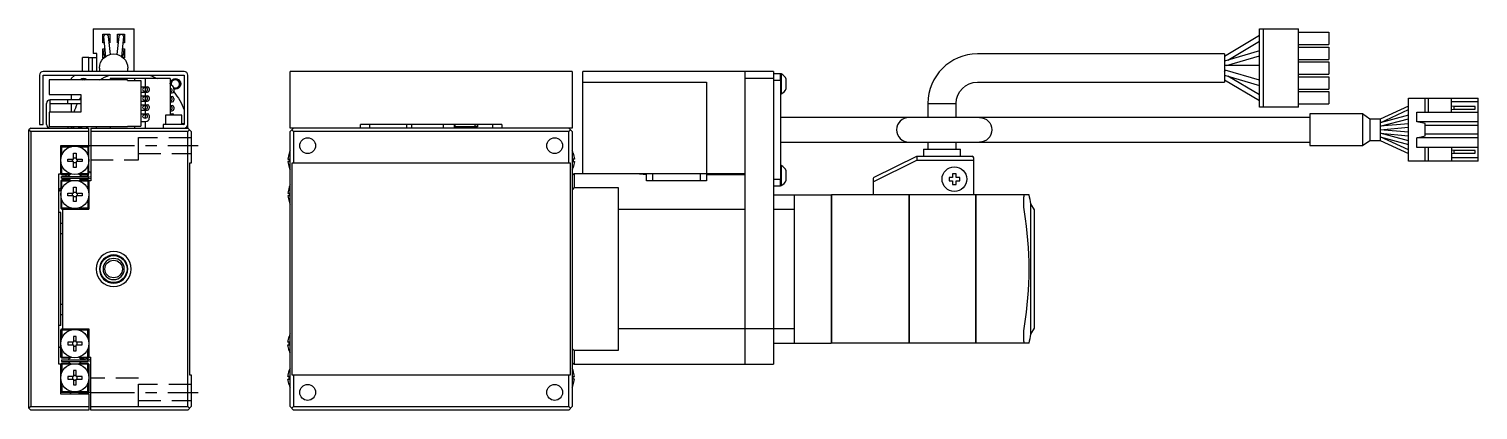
# Model space of a CAD drawing. Extents: x 0 to 854, y -8 to 260.
# Drawn here: x 443.1 to 853.7, y 84.4 to 192.5 of the extents above; entities that cross this region are included whole.
import ezdxf

# ---------------------------------------------------------------- set-up
doc = ezdxf.new("R2010")
doc.units = 0
doc.header["$LTSCALE"] = 0.5
doc.linetypes.add('CENTER', pattern=[50.8, 31.75, -6.35, 6.35, -6.35])
doc.linetypes.add('DASHED', pattern=[19.05, 12.7, -6.35])
for name, color, linetype in [('MSM_CENTER', 1, 'CENTER'), ('MSM_CONTINUOUS', 7, 'CONTINUOUS'), ('MSM_DASHED', 4, 'DASHED'), ('MSM_NARROW', 5, 'CONTINUOUS')]:
    doc.layers.add(name, color=color, linetype=linetype)

msp = doc.modelspace()

# ---------------------------------------------------------------- linework, layer by layer
at = {"layer": 'MSM_CENTER'}
for p, q in [((457.05, 159.4), (491.05, 159.4)), ((457.05, 89.4), (491.05, 89.4))]:
    msp.add_line(p, q, dxfattribs=at)
at = {"layer": 'MSM_CONTINUOUS'}
for p, q in [((461.25, 192.5), (461.25, 185.5)), ((461.25, 192.5), (472.85, 192.5)), ((463.95, 191.05), (465.95, 191.05)), ((463.95, 188.55), (463.95, 191.05)), ((464.21, 190.24), (464.77, 184.68)), ((466.12, 185.29), (465.6, 190.38)), ((465.95, 191.05), (465.95, 188.55)), ((468.51, 190.38), (467.99, 185.29)), ((468.15, 191.05), (470.15, 191.05)), ((468.15, 188.55), (468.15, 191.05)), ((469.34, 184.68), (469.9, 190.24)), ((470.15, 191.05), (470.15, 188.55)), ((472.85, 180.4), (472.85, 192.5)), ((791.84, 190.61), (781.84, 184.71)), ((782.83, 183.67), (791.84, 188.99)), ((791.84, 192.5), (802.84, 192.5)), ((791.84, 170.3), (791.84, 192.5)), ((792.84, 192.5), (792.84, 170.3)), ((802.84, 170.3), (802.84, 192.5)), ((802.84, 191.55), (811.44, 191.55)), ((811.44, 191.55), (811.44, 188.05)), ((462.25, 185.5), (461.25, 185.5)), ((462.25, 180.4), (462.25, 185.5)), ((464.38, 188.55), (463.95, 188.55)), ((463.95, 186.85), (464.55, 186.85)), ((463.95, 184.35), (463.95, 186.85)), ((464.21, 185.74), (464.47, 184.45)), ((465.95, 188.55), (465.79, 188.55)), ((468.32, 188.55), (468.15, 188.55)), ((469.56, 186.85), (470.15, 186.85)), ((469.64, 184.45), (469.9, 185.74)), ((470.15, 188.55), (469.73, 188.55)), ((470.15, 186.85), (470.15, 184.35)), ((781.84, 185.4), (711.84, 185.4)), ((791.84, 186.33), (781.84, 183.38)), ((781.84, 185.4), (781.84, 177.4)), ((782.44, 182.1), (791.84, 184.87)), ((802.84, 188.05), (811.44, 188.05)), ((802.84, 187.35), (811.44, 187.35)), ((811.44, 187.35), (811.44, 183.85)), ((458.25, 180.4), (458.25, 184.4)), ((460.05, 184.4), (458.25, 184.4)), ((460.05, 180.4), (460.05, 184.4)), ((460.05, 184.4), (462.25, 184.4)), ((461.05, 180.4), (461.05, 184.4)), ((463.05, 181.4), (463.05, 180.39)), ((464.35, 184.35), (463.95, 184.35)), ((470.15, 184.35), (469.76, 184.35)), ((471.05, 180.4), (471.05, 181.4)), ((791.84, 182.1), (781.84, 182.1)), ((781.84, 180.7), (781.97, 180.7)), ((791.84, 177.93), (782.03, 180.82)), ((802.84, 183.85), (811.44, 183.85)), ((802.84, 183.15), (811.44, 183.15)), ((811.44, 183.15), (811.44, 179.65)), ((446.05, 179.4), (446.05, 165.4)), ((487.05, 180.4), (447.05, 180.4)), ((447.05, 179.4), (487.05, 179.4)), ((447.05, 165.4), (447.05, 179.4)), ((470.95, 178.1), (448.75, 178.1)), ((448.75, 178.1), (448.75, 173.9)), ((456.05, 179.4), (455.05, 178.4)), ((455.05, 178.4), (455.05, 178.1)), ((466.05, 178.4), (466.05, 178.1)), ((483.05, 178.4), (466.05, 178.4)), ((470.95, 177.9), (470.95, 178.1)), ((470.95, 177.9), (474.75, 177.9)), ((473.05, 177.9), (473.05, 178.4)), ((474.75, 177.9), (474.75, 164.9)), ((476.05, 176.07), (476.05, 178.4)), ((483.05, 178.4), (483.05, 168)), ((487.05, 179.4), (487.05, 165.4)), ((488.05, 164.4), (488.05, 179.4)), ((517.04, 164.4), (517.04, 180.4)), ((597.04, 180.4), (517.04, 180.4)), ((597.04, 180.4), (597.04, 164.4)), ((600.04, 151.4), (600.04, 180.4)), ((654.04, 180.4), (600.04, 180.4)), ((600.04, 177.39), (635.04, 177.39)), ((635.04, 177.39), (635.04, 151.4)), ((646.04, 97.4), (646.04, 180.4)), ((654.04, 178.4), (646.04, 178.4)), ((654.04, 180.4), (654.04, 97.4)), ((654.04, 179.9), (656.04, 179.9)), ((656.04, 177.9), (654.04, 177.9)), ((656.04, 179.9), (656.04, 147.9)), ((656.04, 177.9), (656.04, 179.75)), ((656.29, 179.75), (656.04, 179.75)), ((656.29, 174.05), (656.29, 179.75)), ((657.69, 175.56), (657.69, 178.24)), ((711.84, 177.4), (781.84, 177.4)), ((781.84, 179.42), (791.84, 176.47)), ((781.84, 178.09), (791.84, 172.19)), ((791.84, 173.81), (782.83, 179.13)), ((802.84, 179.65), (811.44, 179.65)), ((802.84, 178.95), (811.44, 178.95)), ((811.44, 178.95), (811.44, 175.45)), ((448.75, 173.9), (457.75, 173.9)), ((455.05, 173.9), (455.05, 172.4)), ((457.75, 173.9), (457.75, 168.9)), ((474.75, 176.07), (476.65, 176.07)), ((474.75, 174.57), (476.65, 174.57)), ((474.75, 173.53), (476.65, 173.53)), ((476.05, 174.82), (476.05, 175.81)), ((476.05, 173.53), (476.05, 174.57)), ((476.05, 172.28), (476.05, 173.27)), ((477.15, 175.57), (477.15, 175.07)), ((477.15, 173.03), (477.15, 172.53)), ((483.05, 174.35), (483.65, 174.35)), ((483.05, 173.31), (483.65, 173.31)), ((484.15, 175.55), (484.15, 174.85)), ((484.15, 172.81), (484.15, 172.31)), ((656.04, 174.05), (656.29, 174.05)), ((802.84, 175.45), (811.44, 175.45)), ((802.84, 174.75), (811.44, 174.75)), ((811.44, 174.75), (811.44, 171.25)), ((834.04, 154.95), (834.04, 172.85)), ((834.04, 172.85), (853.74, 172.85)), ((838.74, 168.9), (838.74, 172.85)), ((839.74, 168.9), (839.74, 172.85)), ((846.24, 168.9), (846.24, 172.85)), ((853.74, 154.95), (853.74, 172.85)), ((448.05, 165.4), (448.05, 171.4)), ((448.75, 168.9), (448.75, 164.7)), ((457.75, 168.9), (448.75, 168.9)), ((457.75, 172.4), (449.05, 172.4)), ((449.05, 168.9), (449.05, 172.4)), ((449.05, 171.4), (457.75, 171.4)), ((454.05, 171.4), (454.05, 172.4)), ((455.05, 171.4), (455.05, 168.9)), ((474.75, 172.03), (476.65, 172.03)), ((474.75, 170.99), (476.65, 170.99)), ((474.75, 169.49), (476.65, 169.49)), ((474.75, 168.45), (476.65, 168.45)), ((476.05, 170.99), (476.05, 172.03)), ((476.05, 169.74), (476.05, 170.73)), ((476.05, 168.45), (476.05, 169.49)), ((477.15, 170.49), (477.15, 169.99)), ((483.05, 171.81), (483.65, 171.81)), ((483.05, 170.77), (483.65, 170.77)), ((483.05, 169.27), (483.65, 169.27)), ((483.05, 168.45), (483.65, 168.45)), ((484.15, 170.27), (484.15, 169.77)), ((697.84, 171.4), (705.84, 171.4)), ((697.84, 171.4), (697.84, 167.4)), ((705.84, 167.4), (705.84, 171.4)), ((802.84, 170.3), (791.84, 170.3)), ((802.84, 171.25), (811.44, 171.25)), ((806.04, 168.4), (806.04, 159.4)), ((821.04, 168.4), (806.04, 168.4)), ((821.04, 168.4), (821.04, 159.4)), ((823.04, 166.9), (821.04, 168.4)), ((834.04, 170.63), (826.04, 166.9)), ((826.04, 165.9), (834.04, 169.63)), ((836.39, 166.15), (836.39, 168.9)), ((836.39, 168.9), (853.74, 168.9)), ((846.24, 171.9), (853.74, 171.9)), ((846.93, 170.49), (846.24, 170.61)), ((846.24, 169.67), (846.93, 169.79)), ((846.93, 169.79), (846.93, 170.49)), ((852.93, 170.49), (846.93, 170.49)), ((846.93, 169.79), (852.93, 169.79)), ((852.93, 169.79), (852.93, 170.49)), ((443.55, 164.4), (443.05, 163.9)), ((443.55, 164.4), (460.05, 164.4)), ((446.05, 165.4), (447.05, 165.4)), ((470.95, 164.7), (448.75, 164.7)), ((454.05, 164.7), (454.05, 164.4)), ((455.05, 164.7), (455.05, 164.4)), ((456.92, 164.4), (457.44, 164.7)), ((457.67, 164.7), (458.19, 164.4)), ((460.05, 159.4), (460.05, 164.4)), ((460.55, 164.4), (460.55, 149.4)), ((460.55, 164.4), (488.05, 164.4)), ((462.05, 164.7), (462.05, 164.4)), ((466.05, 164.7), (466.05, 164.4)), ((470.95, 164.9), (474.75, 164.9)), ((470.95, 164.7), (470.95, 164.9)), ((473.05, 164.4), (473.05, 164.9)), ((474.75, 166.25), (476.15, 166.25)), ((476.05, 167.2), (476.05, 168.19)), ((476.05, 164.4), (476.05, 166.25)), ((477.15, 167.95), (477.15, 167.25)), ((481.05, 165.4), (481.05, 164.4)), ((487.05, 165.4), (481.05, 165.4)), ((486.4, 168), (481.7, 168)), ((481.7, 168), (481.7, 165.4)), ((483.51, 168), (483.05, 168.19)), ((486.4, 165.4), (486.4, 168)), ((488.05, 164.4), (489.05, 163.4)), ((597.04, 164.4), (517.04, 164.4)), ((518.04, 164.4), (517.04, 163.4)), ((577.04, 165.4), (537.04, 165.4)), ((537.04, 164.4), (537.04, 165.4)), ((539.54, 165.4), (539.54, 164.4)), ((550.04, 165.4), (550.04, 164.4)), ((551.54, 164.4), (551.54, 165.4)), ((560.54, 164.4), (560.54, 165.4)), ((563.54, 165.4), (563.54, 164.4)), ((570.14, 164.7), (563.54, 164.7)), ((563.84, 164.7), (563.84, 165.4)), ((564.04, 164.4), (564.04, 164.7)), ((569.44, 165.4), (569.44, 164.9)), ((569.44, 164.9), (570.14, 164.9)), ((570.14, 165.4), (570.14, 164.7)), ((574.54, 164.4), (574.54, 165.4)), ((577.04, 165.4), (577.04, 164.4)), ((597.04, 163.4), (596.04, 164.4)), ((806.04, 167.4), (656.04, 167.4)), ((823.04, 166.9), (823.04, 160.9)), ((826.04, 166.9), (823.04, 166.9)), ((834.04, 168.04), (826.04, 165.9)), ((826.04, 164.9), (834.04, 167.04)), ((826.04, 166.9), (826.04, 160.9)), ((834.04, 165.6), (826.04, 164.9)), ((826.04, 163.9), (834.04, 164.6)), ((838.74, 165.65), (836.39, 166.15)), ((853.74, 166.15), (836.39, 166.15)), ((838.74, 162.15), (838.74, 165.65)), ((853.74, 165.15), (838.74, 165.15)), ((443.05, 84.9), (443.05, 163.9)), ((443.05, 163.9), (443.55, 163.4)), ((443.55, 163.4), (443.55, 85.4)), ((460.05, 163.4), (443.55, 163.4)), ((488.05, 163.4), (460.55, 163.4)), ((488.55, 163.9), (488.05, 163.4)), ((488.05, 85.4), (488.05, 163.4)), ((489.05, 163.4), (489.05, 154.4)), ((517.04, 85.4), (517.04, 163.4)), ((517.54, 163.9), (518.04, 163.4)), ((518.04, 163.4), (518.04, 154.4)), ((596.04, 163.4), (518.04, 163.4)), ((596.04, 163.4), (596.54, 163.9)), ((596.04, 154.4), (596.04, 163.4)), ((597.04, 163.4), (597.04, 85.4)), ((656.04, 160.4), (806.04, 160.4)), ((697.84, 160.4), (697.84, 158.4)), ((705.84, 158.4), (705.84, 160.4)), ((821.04, 159.4), (823.04, 160.9)), ((823.04, 160.9), (826.04, 160.9)), ((834.04, 163.2), (826.04, 163.9)), ((834.04, 160.76), (826.04, 162.9)), ((826.04, 162.9), (834.04, 162.2)), ((834.04, 158.17), (826.04, 161.9)), ((826.04, 161.9), (834.04, 159.76)), ((826.04, 160.9), (834.04, 157.17)), ((836.39, 161.65), (838.74, 162.15)), ((853.74, 161.65), (836.39, 161.65)), ((836.39, 158.9), (836.39, 161.65)), ((853.74, 162.65), (838.74, 162.65)), ((452.35, 159.4), (452.05, 159.1)), ((452.05, 159.4), (460.05, 159.4)), ((452.05, 151.4), (452.05, 159.4)), ((452.35, 159.1), (452.2, 159.25)), ((452.35, 156.77), (452.35, 159.1)), ((452.35, 159.1), (454.97, 159.1)), ((455.69, 157.28), (456.41, 157.28)), ((455.69, 155.61), (455.69, 157.28)), ((456.41, 157.28), (456.41, 155.61)), ((457.14, 159.1), (459.75, 159.1)), ((459.75, 159.4), (460.05, 159.1)), ((459.9, 159.25), (459.75, 159.1)), ((459.75, 159.1), (459.75, 156.77)), ((460.05, 151.4), (460.05, 159.1)), ((516.76, 157.29), (516.77, 157.28)), ((597.31, 157.29), (597.3, 157.28)), ((682.61, 150.49), (694.64, 156.4)), ((694.64, 156.4), (694.64, 155.32)), ((694.64, 156.4), (710.34, 156.4)), ((696.59, 158.4), (707.09, 158.4)), ((696.59, 158.4), (696.59, 156.4)), ((707.09, 156.4), (707.09, 158.4)), ((806.04, 159.4), (821.04, 159.4)), ((853.74, 158.9), (836.39, 158.9)), ((838.74, 154.95), (838.74, 158.9)), ((839.74, 154.95), (839.74, 158.9)), ((846.24, 158.9), (846.24, 154.95)), ((846.93, 157.99), (846.24, 158.11)), ((846.24, 157.17), (846.93, 157.29)), ((846.93, 157.29), (846.93, 157.99)), ((852.93, 157.99), (846.93, 157.99)), ((846.93, 157.29), (852.93, 157.29)), ((852.93, 157.29), (852.93, 157.99)), ((452.35, 151.4), (452.35, 153.73)), ((454.02, 154.89), (454.02, 155.61)), ((454.02, 155.61), (455.69, 155.61)), ((455.69, 154.89), (454.02, 154.89)), ((455.37, 154.89), (455.37, 155.61)), ((455.69, 155.94), (456.41, 155.94)), ((455.69, 153.21), (455.69, 154.89)), ((456.41, 154.56), (455.69, 154.56)), ((456.41, 153.21), (455.69, 153.21)), ((456.41, 155.61), (458.09, 155.61)), ((456.41, 154.89), (456.41, 153.21)), ((458.09, 154.89), (456.41, 154.89)), ((456.74, 155.61), (456.74, 154.89)), ((458.09, 155.61), (458.09, 154.89)), ((459.75, 153.73), (459.75, 151.4)), ((489.05, 154.4), (488.55, 154.4)), ((488.55, 154.4), (488.55, 94.4)), ((516.45, 155.61), (516.77, 155.61)), ((516.77, 154.89), (516.45, 154.89)), ((516.77, 153.21), (516.76, 153.21)), ((516.77, 155.61), (516.77, 154.89)), ((596.54, 154.4), (517.54, 154.4)), ((517.54, 154.4), (517.54, 94.4)), ((596.54, 94.4), (596.54, 154.4)), ((597.62, 155.61), (597.3, 155.61)), ((597.3, 155.61), (597.3, 154.89)), ((597.3, 154.89), (597.62, 154.89)), ((597.3, 153.21), (597.31, 153.21)), ((656.29, 153.75), (656.04, 153.75)), ((656.29, 148.05), (656.29, 153.75)), ((657.69, 149.56), (657.69, 152.24)), ((682.34, 149.09), (694.64, 155.32)), ((694.64, 155.32), (710.84, 155.32)), ((710.84, 145.4), (710.84, 155.9)), ((853.74, 154.95), (834.04, 154.95)), ((853.74, 155.9), (846.24, 155.9)), ((451.55, 151.4), (452.05, 151.4)), ((451.55, 97.4), (451.55, 151.4)), ((452.05, 151.4), (452.2, 151.25)), ((452.35, 149.7), (452.05, 149.4)), ((452.05, 149.4), (452.05, 141.7)), ((452.2, 151.25), (452.35, 151.4)), ((452.35, 151.1), (452.2, 151.25)), ((452.35, 149.4), (452.2, 149.55)), ((452.25, 150.6), (459.85, 150.6)), ((452.25, 150.2), (452.25, 150.6)), ((452.25, 150.2), (459.85, 150.2)), ((454.85, 151.4), (452.35, 151.4)), ((452.35, 151.1), (454.55, 151.1)), ((454.55, 149.7), (452.35, 149.7)), ((452.35, 147.07), (452.35, 149.4)), ((452.35, 149.4), (454.85, 149.4)), ((453.55, 150.58), (453.55, 151.08)), ((453.55, 149.69), (453.55, 150.18)), ((454.94, 151.41), (454.13, 150.6)), ((454.13, 150.2), (454.94, 149.39)), ((454.2, 150.2), (455, 149.41)), ((454.87, 151.43), (454.55, 151.1)), ((454.55, 149.7), (454.87, 149.37)), ((457.91, 150.6), (457.11, 151.39)), ((457.98, 150.6), (457.17, 151.41)), ((457.17, 149.39), (457.98, 150.2)), ((457.56, 151.1), (457.24, 151.43)), ((457.24, 149.37), (457.56, 149.7)), ((459.75, 151.4), (457.26, 151.4)), ((457.26, 149.4), (459.75, 149.4)), ((457.56, 151.1), (459.75, 151.1)), ((459.75, 149.7), (457.56, 149.7)), ((459.75, 151.4), (459.9, 151.25)), ((459.9, 151.25), (459.75, 151.1)), ((459.75, 149.7), (460.05, 149.4)), ((459.9, 149.55), (459.75, 149.4)), ((459.75, 149.4), (459.75, 147.07)), ((459.85, 150.6), (459.85, 150.2)), ((459.9, 151.25), (460.05, 151.4)), ((460.05, 149.4), (460.05, 141.4)), ((460.55, 149.4), (460.05, 149.4)), ((597.54, 151.4), (597.04, 150.9)), ((597.54, 151.4), (597.54, 147.49)), ((646.04, 151.4), (597.54, 151.4)), ((616.04, 151.4), (618.04, 151.21)), ((618.04, 149.4), (618.04, 151.21)), ((635.04, 149.4), (618.04, 149.4)), ((619.84, 149.4), (619.84, 151.4)), ((633.24, 151.4), (633.24, 149.4)), ((635.04, 151.17), (635.04, 149.4)), ((635.04, 151.17), (646.04, 151.17)), ((654.04, 149.9), (656.04, 149.9)), ((656.04, 147.9), (654.04, 147.9)), ((656.04, 148.05), (656.04, 149.9)), ((656.04, 148.05), (656.29, 148.05)), ((682.34, 150.04), (682.34, 145.4)), ((704.84, 150.4), (703.84, 150.4)), ((703.84, 150.4), (703.84, 149.4)), ((703.84, 149.4), (704.84, 149.4)), ((705.84, 151.4), (704.84, 151.4)), ((704.84, 151.4), (704.84, 150.4)), ((704.84, 149.4), (704.84, 148.4)), ((704.84, 148.4), (705.84, 148.4)), ((705.84, 150.4), (705.84, 151.4)), ((706.84, 150.4), (705.84, 150.4)), ((705.84, 148.4), (705.84, 149.4)), ((705.84, 149.4), (706.84, 149.4)), ((706.84, 149.4), (706.84, 150.4)), ((452.05, 147.4), (451.55, 146.9)), ((452.35, 141.7), (452.35, 144.03)), ((454.02, 145.91), (455.69, 145.91)), ((454.02, 145.19), (454.02, 145.91)), ((455.69, 145.19), (454.02, 145.19)), ((455.37, 145.19), (455.37, 145.91)), ((455.69, 147.58), (456.41, 147.58)), ((455.69, 145.91), (455.69, 147.58)), ((455.69, 146.24), (456.41, 146.24)), ((455.69, 143.51), (455.69, 145.19)), ((456.41, 144.86), (455.69, 144.86)), ((456.41, 147.58), (456.41, 145.91)), ((456.41, 145.91), (458.09, 145.91)), ((458.09, 145.19), (456.41, 145.19)), ((456.41, 145.19), (456.41, 143.51)), ((456.74, 145.91), (456.74, 145.19)), ((458.09, 145.91), (458.09, 145.19)), ((459.75, 144.03), (459.75, 141.7)), ((516.45, 145.91), (516.77, 145.91)), ((516.77, 145.19), (516.45, 145.19)), ((516.76, 147.59), (516.77, 147.58)), ((516.77, 145.91), (516.77, 145.19)), ((597.54, 147.49), (597.04, 146.9)), ((597.54, 147.49), (610.04, 147.49)), ((610.04, 147.49), (610.04, 101.31)), ((654.04, 145.4), (670.44, 145.4)), ((660.04, 103.4), (660.04, 145.4)), ((670.44, 145.4), (670.44, 103.4)), ((670.49, 145.35), (670.44, 145.35)), ((711.34, 145.4), (670.49, 145.4)), ((670.49, 145.4), (670.49, 103.4)), ((692.44, 145.4), (692.44, 103.4)), ((692.49, 145.35), (692.44, 145.35)), ((692.49, 145.4), (692.49, 103.4)), ((711.34, 145.4), (711.34, 103.4)), ((711.39, 145.35), (711.34, 145.35)), ((711.39, 145.4), (711.39, 103.4)), ((726.53, 145.4), (711.39, 145.4)), ((725.04, 141.95), (725.04, 144.92)), ((452.05, 140.4), (451.55, 140.4)), ((452.05, 141.7), (452.35, 141.4)), ((452.05, 108.4), (452.05, 140.4)), ((452.2, 141.55), (452.35, 141.7)), ((454.97, 141.7), (452.35, 141.7)), ((452.35, 141.4), (460.05, 141.4)), ((452.55, 141.4), (452.55, 107.4)), ((456.41, 143.51), (455.69, 143.51)), ((459.75, 141.7), (457.14, 141.7)), ((459.75, 141.7), (459.9, 141.55)), ((460.05, 141.7), (459.75, 141.4)), ((516.77, 143.51), (516.76, 143.51)), ((610.04, 141.37), (646.04, 141.37)), ((654.04, 141.37), (660.04, 141.37)), ((725.17, 140.65), (725.04, 141.95)), ((727.04, 105.92), (727.04, 142.88)), ((728.04, 141.15), (727.04, 142.88)), ((728.04, 107.65), (728.04, 141.15)), ((452.05, 137.4), (452.55, 137.4)), ((452.55, 134.4), (452.05, 134.4)), ((452.05, 114.4), (452.55, 114.4)), ((452.55, 111.4), (452.05, 111.4)), ((452.05, 108.4), (451.55, 108.4)), ((452.05, 107.1), (452.35, 107.4)), ((452.05, 99.4), (452.05, 107.1)), ((452.2, 107.25), (452.35, 107.1)), ((452.35, 107.4), (460.05, 107.4)), ((452.35, 107.1), (452.35, 104.77)), ((454.97, 107.1), (452.35, 107.1)), ((459.75, 107.1), (457.14, 107.1)), ((460.05, 107.1), (459.75, 107.4)), ((459.75, 107.1), (459.9, 107.25)), ((459.75, 104.77), (459.75, 107.1)), ((460.05, 107.4), (460.05, 99.4)), ((660.04, 107.43), (610.04, 107.43)), ((725.04, 106.85), (725.17, 108.15)), ((725.04, 103.88), (725.04, 106.85)), ((727.04, 105.92), (728.04, 107.65)), ((455.69, 103.61), (454.02, 103.61)), ((454.02, 103.61), (454.02, 102.89)), ((454.02, 102.89), (455.69, 102.89)), ((455.37, 103.61), (455.37, 102.89)), ((456.41, 105.28), (455.69, 105.28)), ((455.69, 105.28), (455.69, 103.61)), ((456.41, 103.94), (455.69, 103.94)), ((455.69, 102.89), (455.69, 101.21)), ((456.41, 103.61), (456.41, 105.28)), ((458.09, 103.61), (456.41, 103.61)), ((456.41, 102.89), (458.09, 102.89)), ((456.41, 101.21), (456.41, 102.89)), ((456.74, 102.89), (456.74, 103.61)), ((458.09, 102.89), (458.09, 103.61)), ((516.77, 103.61), (516.45, 103.61)), ((516.45, 102.89), (516.77, 102.89)), ((516.77, 105.28), (516.76, 105.29)), ((516.77, 102.89), (516.77, 103.61)), ((654.04, 103.4), (670.44, 103.4)), ((670.49, 103.45), (670.44, 103.45)), ((692.44, 103.4), (670.49, 103.4)), ((692.49, 103.45), (692.44, 103.45)), ((711.34, 103.4), (692.49, 103.4)), ((711.39, 103.45), (711.34, 103.45)), ((726.53, 103.4), (711.39, 103.4)), ((452.35, 99.1), (452.05, 99.4)), ((452.35, 99.4), (452.2, 99.25)), ((452.25, 98.6), (459.85, 98.6)), ((452.25, 98.6), (452.25, 98.2)), ((452.35, 101.73), (452.35, 99.4)), ((452.35, 99.4), (454.85, 99.4)), ((454.55, 99.1), (452.35, 99.1)), ((454.94, 99.41), (454.13, 98.6)), ((454.2, 98.6), (455, 99.39)), ((454.55, 99.1), (454.87, 99.43)), ((455.69, 102.56), (456.41, 102.56)), ((455.69, 101.21), (456.41, 101.21)), ((457.98, 98.6), (457.17, 99.41)), ((457.24, 99.43), (457.56, 99.1)), ((457.26, 99.4), (459.75, 99.4)), ((459.75, 99.1), (457.56, 99.1)), ((459.75, 99.4), (459.75, 101.73)), ((459.9, 99.25), (459.75, 99.4)), ((459.75, 99.1), (460.05, 99.4)), ((459.85, 98.2), (459.85, 98.6)), ((460.05, 99.4), (460.55, 99.4)), ((460.55, 84.4), (460.55, 99.4)), ((516.76, 101.21), (516.77, 101.21)), ((597.04, 101.9), (597.54, 101.31)), ((597.54, 101.31), (597.54, 97.4)), ((610.04, 101.31), (597.54, 101.31)), ((452.05, 97.4), (451.55, 97.4)), ((452.05, 97.4), (452.2, 97.55)), ((452.05, 88.9), (452.05, 97.4)), ((452.35, 97.7), (452.2, 97.55)), ((452.2, 97.55), (452.35, 97.4)), ((452.25, 98.2), (459.85, 98.2)), ((452.35, 97.7), (454.55, 97.7)), ((454.85, 97.4), (452.35, 97.4)), ((452.35, 97.4), (452.35, 95.07)), ((454.13, 98.2), (454.94, 97.39)), ((454.87, 97.37), (454.55, 97.7)), ((456.41, 95.58), (455.69, 95.58)), ((455.69, 95.58), (455.69, 93.91)), ((456.41, 93.91), (456.41, 95.58)), ((457.91, 98.2), (457.11, 97.41)), ((457.17, 97.39), (457.98, 98.2)), ((457.56, 97.7), (457.24, 97.37)), ((459.75, 97.4), (457.26, 97.4)), ((457.56, 97.7), (459.75, 97.7)), ((459.9, 97.55), (459.75, 97.7)), ((459.75, 97.4), (459.9, 97.55)), ((459.75, 95.07), (459.75, 97.4)), ((459.9, 97.55), (460.05, 97.4)), ((460.05, 97.4), (460.05, 89.7)), ((516.77, 95.58), (516.76, 95.59)), ((597.04, 97.9), (597.54, 97.4)), ((597.3, 95.58), (597.31, 95.59)), ((597.54, 97.4), (654.04, 97.4)), ((452.35, 92.03), (452.35, 89.7)), ((454.02, 93.91), (454.02, 93.19)), ((455.69, 93.91), (454.02, 93.91)), ((454.02, 93.19), (455.69, 93.19)), ((455.37, 93.91), (455.37, 93.19)), ((456.41, 94.24), (455.69, 94.24)), ((455.69, 93.19), (455.69, 91.51)), ((455.69, 92.86), (456.41, 92.86)), ((455.69, 91.51), (456.41, 91.51)), ((458.09, 93.91), (456.41, 93.91)), ((456.41, 93.19), (458.09, 93.19)), ((456.41, 91.51), (456.41, 93.19)), ((456.74, 93.19), (456.74, 93.91)), ((458.09, 93.19), (458.09, 93.91)), ((459.75, 89.7), (459.75, 92.03)), ((488.55, 94.4), (489.05, 94.4)), ((489.05, 94.4), (489.05, 85.4)), ((516.77, 93.91), (516.45, 93.91)), ((516.45, 93.19), (516.77, 93.19)), ((516.76, 91.51), (516.77, 91.51)), ((516.77, 93.19), (516.77, 93.91)), ((517.54, 94.4), (596.54, 94.4)), ((518.04, 94.4), (518.04, 85.4)), ((596.04, 85.4), (596.04, 94.4)), ((597.3, 93.91), (597.62, 93.91)), ((597.3, 93.19), (597.3, 93.91)), ((597.62, 93.19), (597.3, 93.19)), ((597.31, 91.51), (597.3, 91.51)), ((452.35, 89.4), (452.05, 89.7)), ((460.05, 88.9), (452.05, 88.9)), ((452.35, 89.7), (452.2, 89.55)), ((452.35, 89.7), (454.97, 89.7)), ((459.75, 89.4), (452.35, 89.4)), ((455.05, 89.4), (454.55, 88.9)), ((457.55, 88.9), (457.05, 89.4)), ((457.14, 89.7), (459.75, 89.7)), ((459.9, 89.55), (459.75, 89.7)), ((459.75, 89.4), (459.9, 89.55)), ((460.05, 89.7), (459.9, 89.55)), ((460.05, 88.9), (460.05, 84.4)), ((443.55, 85.4), (443.05, 84.9)), ((443.05, 84.9), (443.55, 84.4)), ((443.55, 85.4), (460.05, 85.4)), ((460.05, 84.4), (443.55, 84.4)), ((460.55, 85.4), (488.05, 85.4)), ((488.05, 84.4), (460.55, 84.4)), ((488.05, 85.4), (488.55, 84.9)), ((489.05, 85.4), (488.05, 84.4)), ((517.04, 85.4), (518.04, 84.4)), ((518.04, 85.4), (517.54, 84.9)), ((518.04, 85.4), (596.04, 85.4)), ((596.04, 84.4), (518.04, 84.4)), ((596.54, 84.9), (596.04, 85.4)), ((596.04, 84.4), (597.04, 85.4))]:
    msp.add_line(p, q, dxfattribs=at)
for centre, radius in [((522.04, 159.4), 2.25), ((592.04, 159.4), 2.25), ((456.05, 155.25), 4), ((705.34, 149.9), 3.5), ((456.05, 145.55), 4), ((467.05, 124.4), 3.8), ((467.05, 124.4), 2.5), ((456.05, 103.25), 4), ((456.05, 93.55), 4), ((522.04, 89.4), 2.25), ((592.04, 89.4), 2.25)]:
    msp.add_circle(centre, radius, dxfattribs=at)
at = {"layer": 'MSM_CONTINUOUS', "extrusion": (0, 0, -1)}
for radius in [5, 4, 3]:
    msp.add_circle((-467.05, 124.4), radius, dxfattribs=at)
at = {"layer": 'MSM_CONTINUOUS'}
for centre, radius, start, end in [((464.91, 190.2), 0.708, 14.642, 176.9715), ((469.2, 190.2), 0.708, 3.0285, 165.358), ((464.88, 185.87), 0.678, 115.2346, 190.5239), ((469.23, 185.87), 0.678, 349.4761, 64.7654), ((711.84, 171.4), 14, 90, 180), ((784.16, 179.74), 2.39, 153.032, 166.6606), ((447.05, 179.4), 1, 90, 180), ((484.55, 176.9), 1.2, 249.1854, 198.7313), ((487.05, 179.4), 1, 0, 90), ((654.72, 176.9), 3.25, 24.3004, 61.2734), ((475.65, 175.32), 0.386, 133.9796, 226.0204), ((475.65, 172.78), 0.386, 133.9796, 226.0204), ((475.96, 174.96), 0.858, 47.8059, 132.1941), ((475.96, 175.68), 0.858, 227.8059, 312.1941), ((475.96, 172.42), 0.858, 47.8059, 132.1941), ((475.96, 173.14), 0.858, 227.8059, 312.1941), ((476.27, 175.32), 0.386, 313.9796, 46.0204), ((476.27, 172.78), 0.386, 313.9796, 46.0204), ((476.65, 175.57), 0.5, 0, 90), ((476.65, 175.07), 0.5, 270, 0), ((476.65, 173.03), 0.5, 0, 90), ((476.65, 172.53), 0.5, 270, 0), ((482.96, 174.75), 0.858, 47.8059, 83.6952), ((482.96, 175.47), 0.858, 276.3048, 312.1941), ((482.96, 172.21), 0.858, 47.8059, 83.6952), ((483.15, 175.55), 1, 0, 90), ((483.27, 175.11), 0.386, 313.9796, 46.0204), ((483.27, 172.57), 0.386, 313.9796, 46.0204), ((483.65, 174.85), 0.5, 270, 0), ((483.65, 172.81), 0.5, 0, 90), ((654.72, 176.9), 3.25, 298.7266, 335.6996), ((449.05, 171.4), 1, 90, 180), ((475.65, 170.24), 0.386, 133.9796, 226.0204), ((475.96, 169.88), 0.858, 47.8059, 132.1941), ((475.96, 170.6), 0.858, 227.8059, 312.1941), ((476.27, 170.24), 0.386, 313.9796, 46.0204), ((476.65, 170.49), 0.5, 0, 90), ((476.65, 169.99), 0.5, 270, 0), ((476.65, 167.95), 0.5, 0, 90), ((482.96, 172.93), 0.858, 276.3048, 312.1941), ((482.96, 169.67), 0.858, 47.8059, 83.6952), ((482.96, 170.39), 0.858, 276.3048, 312.1941), ((483.27, 170.03), 0.386, 313.9796, 46.0204), ((483.65, 172.31), 0.5, 270, 0), ((483.65, 170.27), 0.5, 0, 90), ((483.65, 169.77), 0.5, 270, 0), ((483.65, 167.95), 0.5, 5.7392, 90), ((449.05, 165.4), 1, 180, 270), ((475.65, 167.7), 0.386, 133.9796, 226.0204), ((475.96, 167.34), 0.858, 47.8059, 132.1941), ((475.96, 168.06), 0.858, 227.8059, 312.1941), ((476.15, 167.25), 1, 270, 0), ((476.27, 167.7), 0.386, 313.9796, 46.0204), ((487.05, 165.4), 1, 270, 0), ((692.44, 163.9), 3.5, 90, 270), ((522.94, 155.25), 6.49, 161.7222, 176.8202), ((522.94, 155.25), 6.5, 155.1884, 161.7103), ((591.14, 155.25), 6.5, 18.2897, 24.8116), ((710.33, 155.9), 0.501, 0.0806, 89.9198), ((522.94, 155.25), 6.49, 183.1798, 198.2778), ((522.94, 155.25), 6.5, 198.2897, 204.8116), ((591.14, 155.25), 6.5, 335.1884, 341.7103), ((654.72, 150.9), 3.25, 24.3004, 61.2734), ((458.55, 150.9), 1.2, 162.7545, 166.1826), ((458.55, 150.9), 1.2, 229.0995, 242.4346), ((467.05, 124.4), 26.5, 104.1986, 107.3084), ((458.55, 150.9), 1.2, 345.5225, 9.594), ((522.94, 145.55), 6.5, 155.1884, 161.7103), ((654.72, 150.9), 3.25, 298.7266, 335.6996), ((682.84, 150.04), 0.502, 116.3459, 179.8341), ((522.94, 145.55), 6.49, 161.7222, 176.8202), ((522.94, 145.55), 6.49, 183.1798, 198.2778), ((726.25, 144.98), 1.21, 162.6504, 182.6633), ((725.19, 145.31), 0.0938, 101.2705, 161.8871), ((628.76, 124.4), 100, 10.6514, 12.1224), ((522.94, 145.55), 6.5, 198.2897, 204.8116), ((628.76, 124.4), 97.77, 350.4338, 9.5662), ((522.94, 103.25), 6.5, 155.1884, 161.7103), ((726.25, 103.82), 1.21, 177.3367, 197.3496), ((725.19, 103.49), 0.0938, 198.1129, 258.7295), ((628.76, 124.4), 100, 347.8776, 349.3486), ((467.05, 124.4), 26.5, 252.6916, 255.8014), ((522.94, 103.25), 6.5, 198.2897, 204.8116), ((522.94, 93.55), 6.5, 155.1884, 161.7103), ((591.14, 93.55), 6.5, 18.2897, 24.8116), ((591.14, 93.55), 6.49, 3.1798, 18.2778), ((522.94, 93.55), 6.5, 198.2897, 204.8116), ((591.14, 93.55), 6.5, 335.1884, 341.7103), ((591.14, 93.55), 6.49, 341.7222, 356.8202)]:
    msp.add_arc(centre, radius, start, end, dxfattribs=at)
at = {"layer": 'MSM_CONTINUOUS', "extrusion": (0, 0, -1)}
for centre, radius, start, end in [((-467.05, 181.4), 4, 0, 180), ((-458.55, 176.9), 1.25, 73.7398, 106.2602), ((-471.55, 163.9), 16.5, 59.3847, 69.95), ((-471.55, 163.9), 16.5, 110.05, 118.5035), ((-484.55, 176.9), 1.23, 342.708, 270), ((-711.84, 171.4), 6, 0, 90), ((-471.55, 163.9), 16.5, 31.0076, 33.2419), ((-471.55, 163.9), 16.5, 139.4838, 159.95), ((-484.55, 176.9), 1.25, 270, 289.3753), ((-471.55, 163.9), 16.5, 17.6397, 27.0357), ((-471.55, 163.9), 16.5, 1.7365, 2.7791), ((-457.55, 163.9), 2.1, 13.7741, 22.3927), ((-457.55, 163.9), 1.9, 15.2575, 24.9011), ((-457.55, 163.9), 1.9, 155.0989, 164.7425), ((-457.55, 163.9), 2.1, 157.6073, 166.2259), ((-485.55, 163.9), 2.1, 113.8762, 134.4153), ((-485.55, 163.9), 1.9, 116.575, 127.8636), ((-485.55, 163.9), 1.9, 163.1127, 164.7425), ((-485.55, 163.9), 2.1, 162.2472, 166.2259), ((-471.55, 163.9), 16.5, 175.8079, 178.2635), ((-712.44, 163.9), 3.5, 90, 270), ((-591.14, 155.25), 6.49, 161.7222, 176.8202), ((-471.55, 163.9), 16.5, 311.8103, 314.1844), ((-591.14, 155.25), 6.49, 183.1798, 198.2778), ((-450.05, 152.4), 5, 209.5923, 212.6836), ((-458.55, 150.9), 1.25, 15.1946, 18.445), ((-467.05, 124.4), 27, 68.9953, 69.3383), ((-467.05, 124.4), 27, 69.6041, 72.8538), ((-458.55, 150.9), 1.25, 299.6506, 311.0647), ((-458.55, 150.9), 1.25, 169.4499, 193.8865), ((-467.05, 124.4), 27, 74.534, 76.0697), ((-467.05, 124.4), 27, 54.9652, 56.251), ((-522.94, 103.25), 6.49, 3.1798, 18.2778), ((-522.94, 103.25), 6.49, 341.7222, 356.8202), ((-467.05, 124.4), 27, 303.749, 305.0348), ((-467.05, 124.4), 27, 290.6617, 290.9855), ((-467.05, 124.4), 27, 287.1462, 290.4402), ((-467.05, 124.4), 27, 283.9303, 285.466), ((-522.94, 93.55), 6.49, 3.1798, 18.2778), ((-522.94, 93.55), 6.49, 341.7222, 356.8202)]:
    msp.add_arc(centre, radius, start, end, dxfattribs=at)
at = {"layer": 'MSM_DASHED'}
for p, q in [((474.05, 155.4), (474.05, 163.4)), ((489.05, 161.65), (474.05, 161.65)), ((474.05, 157.15), (489.05, 157.15)), ((460.55, 155.4), (474.05, 155.4)), ((474.05, 93.4), (460.55, 93.4)), ((474.05, 85.4), (474.05, 93.4)), ((489.05, 91.65), (474.05, 91.65)), ((474.05, 87.15), (489.05, 87.15))]:
    msp.add_line(p, q, dxfattribs=at)
at = {"layer": 'MSM_NARROW'}
msp.add_arc((458.55, 176.9), 1.5, 53.1301, 126.8699, dxfattribs=at)
at = {"layer": 'MSM_NARROW', "extrusion": (0, 0, -1)}
msp.add_arc((-484.55, 176.9), 1.5, 0, 285.466, dxfattribs=at)

doc.saveas('drawing.dxf')
